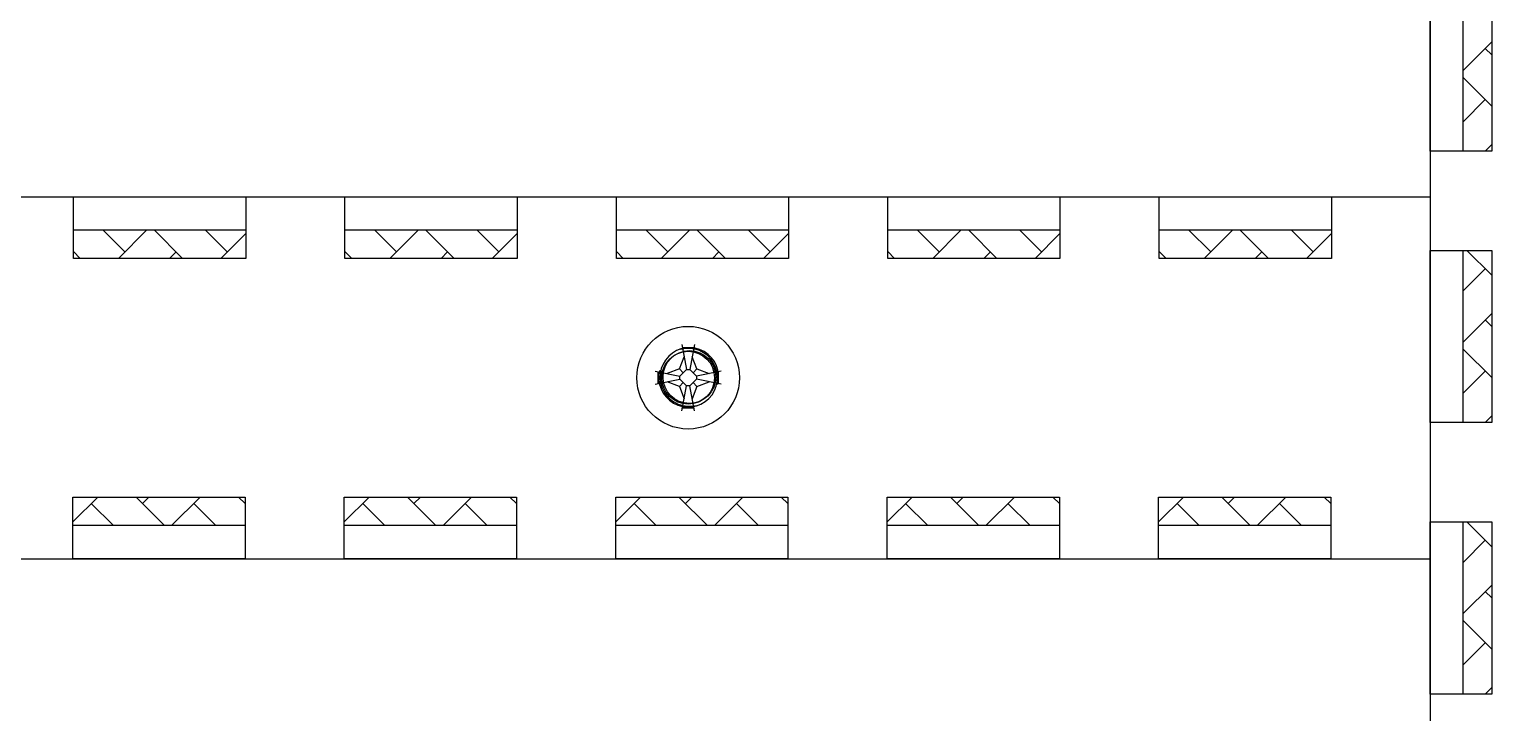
# Model space of a CAD drawing. Header units: millimetres. Extents: x 547 to 2149, y 622 to 1790.
# Drawn here: x 1606.43 to 1646.84, y 1702.08 to 1720.96 of the extents above; entities that cross this region are included whole.
import ezdxf

# ---------------------------------------------------------------- set-up
doc = ezdxf.new("R2010")
doc.units = ezdxf.units.MM
doc.layers.add('元器件与线路', color=7, linetype='Continuous')

msp = doc.modelspace()

# ---------------------------------------------------------------- hatches: boundary and pattern name
at = {"layer": '元器件与线路'}
h = msp.add_hatch(dxfattribs=at)
h.set_pattern_fill('AR-HBONE', color=256, scale=0.25, angle=90, style=0)
h.set_pattern_definition([(135, (1768.9885, 2148.2282), (-1.4142136, -3e-14), [3, -1]), (225, (1768.2814, 2148.9353), (-1.4142136, -3e-14), [3, -1])])
h.paths.add_polyline_path([(1646.049, 1722.351), (1646.049, 1717.594), (1646.838, 1717.594), (1646.838, 1722.351)])
h = msp.add_hatch(dxfattribs=at)
h.set_pattern_fill('AR-HBONE', color=256, scale=0.25, style=0)
h.set_pattern_definition([(45, (2038.2844, 1592.4799), (1e-16, 1.4142136), [3, -1]), (135, (2038.9915, 1593.187), (1e-16, 1.4142136), [3, -1])])
h.paths.add_polyline_path([(1612.407, 1715.419), (1607.65, 1715.419), (1607.65, 1714.63), (1612.407, 1714.63)])
h = msp.add_hatch(dxfattribs=at)
h.set_pattern_fill('AR-HBONE', color=256, scale=0.25, style=0)
h.set_pattern_definition([(45, (2045.7844, 1592.4799), (1e-16, 1.4142136), [3, -1]), (135, (2046.4915, 1593.187), (1e-16, 1.4142136), [3, -1])])
h.paths.add_polyline_path([(1619.907, 1715.419), (1615.15, 1715.419), (1615.15, 1714.63), (1619.907, 1714.63)])
h = msp.add_hatch(dxfattribs=at)
h.set_pattern_fill('AR-HBONE', color=256, scale=0.25, style=0)
h.set_pattern_definition([(45, (2053.2844, 1592.4799), (1e-16, 1.4142136), [3, -1]), (135, (2053.9915, 1593.187), (1e-16, 1.4142136), [3, -1])])
h.paths.add_polyline_path([(1627.407, 1715.419), (1622.65, 1715.419), (1622.65, 1714.63), (1627.407, 1714.63)])
h = msp.add_hatch(dxfattribs=at)
h.set_pattern_fill('AR-HBONE', color=256, scale=0.25, style=0)
h.set_pattern_definition([(45, (2060.7844, 1592.4799), (1e-16, 1.4142136), [3, -1]), (135, (2061.4915, 1593.187), (1e-16, 1.4142136), [3, -1])])
h.paths.add_polyline_path([(1634.907, 1715.419), (1630.15, 1715.419), (1630.15, 1714.63), (1634.907, 1714.63)])
h = msp.add_hatch(dxfattribs=at)
h.set_pattern_fill('AR-HBONE', color=256, scale=0.25, style=0)
h.set_pattern_definition([(45, (2068.2844, 1592.4799), (1e-16, 1.4142136), [3, -1]), (135, (2068.9915, 1593.187), (1e-16, 1.4142136), [3, -1])])
h.paths.add_polyline_path([(1642.407, 1715.419), (1637.65, 1715.419), (1637.65, 1714.63), (1642.407, 1714.63)])
h = msp.add_hatch(dxfattribs=at)
h.set_pattern_fill('AR-HBONE', color=256, scale=0.25, angle=90, style=0)
h.set_pattern_definition([(135, (1768.9885, 2140.7282), (-1.4142136, -3e-14), [3, -1]), (225, (1768.2814, 2141.4353), (-1.4142136, -3e-14), [3, -1])])
h.paths.add_polyline_path([(1646.049, 1714.851), (1646.049, 1710.094), (1646.838, 1710.094), (1646.838, 1714.851)])
h = msp.add_hatch(dxfattribs=at)
h.set_pattern_fill('AR-HBONE', color=256, scale=0.25, angle=180, style=0)
h.set_pattern_definition([(225, (1181.7555, 1830.1906), (-3e-16, -1.4142136), [3, -1]), (315, (1181.0484, 1829.4835), (-3e-16, -1.4142136), [3, -1])])
h.paths.add_polyline_path([(1607.633, 1708.04), (1607.633, 1707.252), (1612.39, 1707.252), (1612.39, 1708.04)])
h = msp.add_hatch(dxfattribs=at)
h.set_pattern_fill('AR-HBONE', color=256, scale=0.25, angle=180, style=0)
h.set_pattern_definition([(225, (1189.2555, 1830.1906), (-3e-16, -1.4142136), [3, -1]), (315, (1188.5484, 1829.4835), (-3e-16, -1.4142136), [3, -1])])
h.paths.add_polyline_path([(1615.133, 1708.04), (1615.133, 1707.252), (1619.89, 1707.252), (1619.89, 1708.04)])
h = msp.add_hatch(dxfattribs=at)
h.set_pattern_fill('AR-HBONE', color=256, scale=0.25, angle=180, style=0)
h.set_pattern_definition([(225, (1196.7555, 1830.1906), (-3e-16, -1.4142136), [3, -1]), (315, (1196.0484, 1829.4835), (-3e-16, -1.4142136), [3, -1])])
h.paths.add_polyline_path([(1622.633, 1708.04), (1622.633, 1707.252), (1627.39, 1707.252), (1627.39, 1708.04)])
h = msp.add_hatch(dxfattribs=at)
h.set_pattern_fill('AR-HBONE', color=256, scale=0.25, angle=180, style=0)
h.set_pattern_definition([(225, (1204.2555, 1830.1906), (-3e-16, -1.4142136), [3, -1]), (315, (1203.5484, 1829.4835), (-3e-16, -1.4142136), [3, -1])])
h.paths.add_polyline_path([(1630.133, 1708.04), (1630.133, 1707.252), (1634.89, 1707.252), (1634.89, 1708.04)])
h = msp.add_hatch(dxfattribs=at)
h.set_pattern_fill('AR-HBONE', color=256, scale=0.25, angle=180, style=0)
h.set_pattern_definition([(225, (1211.7555, 1830.1906), (-3e-16, -1.4142136), [3, -1]), (315, (1211.0484, 1829.4835), (-3e-16, -1.4142136), [3, -1])])
h.paths.add_polyline_path([(1637.633, 1708.04), (1637.633, 1707.252), (1642.39, 1707.252), (1642.39, 1708.04)])
h = msp.add_hatch(dxfattribs=at)
h.set_pattern_fill('AR-HBONE', color=256, scale=0.25, angle=90, style=0)
h.set_pattern_definition([(135, (1768.9885, 2133.2282), (-1.4142136, -3e-14), [3, -1]), (225, (1768.2814, 2133.9353), (-1.4142136, -3e-14), [3, -1])])
h.paths.add_polyline_path([(1646.049, 1707.351), (1646.049, 1702.594), (1646.838, 1702.594), (1646.838, 1707.351)])

# ---------------------------------------------------------------- linework, layer by layer
for p, q in [((1645.133, 1757.585), (1645.133, 1650.085)), ((1646.049, 1717.594), (1646.049, 1722.351)), ((1570.133, 1716.335), (1645.133, 1716.335)), ((1607.65, 1715.419), (1612.407, 1715.419)), ((1615.15, 1715.419), (1619.907, 1715.419)), ((1622.65, 1715.419), (1627.407, 1715.419)), ((1630.15, 1715.419), (1634.907, 1715.419)), ((1637.65, 1715.419), (1642.407, 1715.419)), ((1646.049, 1710.094), (1646.049, 1714.851)), ((1612.39, 1707.252), (1607.633, 1707.252)), ((1619.89, 1707.252), (1615.133, 1707.252)), ((1627.39, 1707.252), (1622.633, 1707.252)), ((1634.89, 1707.252), (1630.133, 1707.252)), ((1642.39, 1707.252), (1637.633, 1707.252)), ((1646.049, 1702.594), (1646.049, 1707.351)), ((1570.133, 1706.335), (1645.133, 1706.335))]:
    msp.add_line(p, q, dxfattribs=at)
at = {"layer": '元器件与线路', "color": 0, "lineweight": 25}
for p, q in [((1624.455, 1712.249), (1624.589, 1711.562)), ((1624.811, 1712.249), (1624.677, 1711.562)), ((1624.39, 1711.579), (1624.52, 1711.916)), ((1624.471, 1712.166), (1624.795, 1712.166)), ((1624.876, 1711.579), (1624.747, 1711.916)), ((1623.72, 1711.514), (1624.407, 1711.379)), ((1623.803, 1711.173), (1623.803, 1711.497)), ((1624.39, 1711.579), (1624.052, 1711.449)), ((1624.498, 1711.471), (1624.39, 1711.579)), ((1624.407, 1711.379), (1624.589, 1711.562)), ((1624.589, 1711.562), (1624.677, 1711.562)), ((1624.86, 1711.379), (1624.677, 1711.562)), ((1624.768, 1711.471), (1624.876, 1711.579)), ((1625.546, 1711.514), (1624.86, 1711.379)), ((1624.876, 1711.579), (1625.214, 1711.449)), ((1625.463, 1711.497), (1625.463, 1711.173)), ((1623.72, 1711.157), (1624.407, 1711.291)), ((1624.39, 1711.092), (1624.052, 1711.222)), ((1624.39, 1711.092), (1624.498, 1711.2)), ((1624.39, 1711.092), (1624.52, 1710.754)), ((1624.407, 1711.291), (1624.407, 1711.379)), ((1624.589, 1711.109), (1624.407, 1711.291)), ((1624.455, 1710.422), (1624.589, 1711.109)), ((1624.677, 1711.109), (1624.589, 1711.109)), ((1624.86, 1711.291), (1624.677, 1711.109)), ((1624.811, 1710.422), (1624.677, 1711.109)), ((1624.876, 1711.092), (1624.747, 1710.754)), ((1624.768, 1711.2), (1624.876, 1711.092)), ((1624.86, 1711.379), (1624.86, 1711.291)), ((1625.546, 1711.157), (1624.86, 1711.291)), ((1624.876, 1711.092), (1625.214, 1711.222)), ((1624.471, 1710.505), (1624.795, 1710.505))]:
    msp.add_line(p, q, dxfattribs=at)
at = {"layer": '元器件与线路'}
for points in [[(1645.133, 1717.594), (1645.133, 1722.351), (1646.838, 1722.351), (1646.838, 1717.594)], [(1607.65, 1716.335), (1612.407, 1716.335), (1612.407, 1714.63), (1607.65, 1714.63)], [(1615.15, 1716.335), (1619.907, 1716.335), (1619.907, 1714.63), (1615.15, 1714.63)], [(1622.65, 1716.335), (1627.407, 1716.335), (1627.407, 1714.63), (1622.65, 1714.63)], [(1630.15, 1716.335), (1634.907, 1716.335), (1634.907, 1714.63), (1630.15, 1714.63)], [(1637.65, 1716.335), (1642.407, 1716.335), (1642.407, 1714.63), (1637.65, 1714.63)], [(1645.133, 1710.094), (1645.133, 1714.851), (1646.838, 1714.851), (1646.838, 1710.094)], [(1612.39, 1706.335), (1607.633, 1706.335), (1607.633, 1708.04), (1612.39, 1708.04)], [(1619.89, 1706.335), (1615.133, 1706.335), (1615.133, 1708.04), (1619.89, 1708.04)], [(1627.39, 1706.335), (1622.633, 1706.335), (1622.633, 1708.04), (1627.39, 1708.04)], [(1634.89, 1706.335), (1630.133, 1706.335), (1630.133, 1708.04), (1634.89, 1708.04)], [(1642.39, 1706.335), (1637.633, 1706.335), (1637.633, 1708.04), (1642.39, 1708.04)], [(1645.133, 1702.594), (1645.133, 1707.351), (1646.838, 1707.351), (1646.838, 1702.594)]]:
    msp.add_lwpolyline(points, close=True, dxfattribs=at)
at = {"layer": '元器件与线路', "color": 0, "lineweight": 25}
msp.add_circle((1624.633, 1711.335), 1.417, dxfattribs=at)
at = {"layer": '元器件与线路', "color": 0}
for centre in [(1624.633, 1711.335), (1624.668, 1711.354)]:
    msp.add_circle(centre, 0.729, dxfattribs=at)
for centre, start, end in [((1624.633, 1711.335), 164.9785, 104.9785), ((1624.668, 1711.354), 345, 285)]:
    msp.add_arc(centre, 0.81, start, end, dxfattribs=at)

doc.saveas('drawing.dxf')
